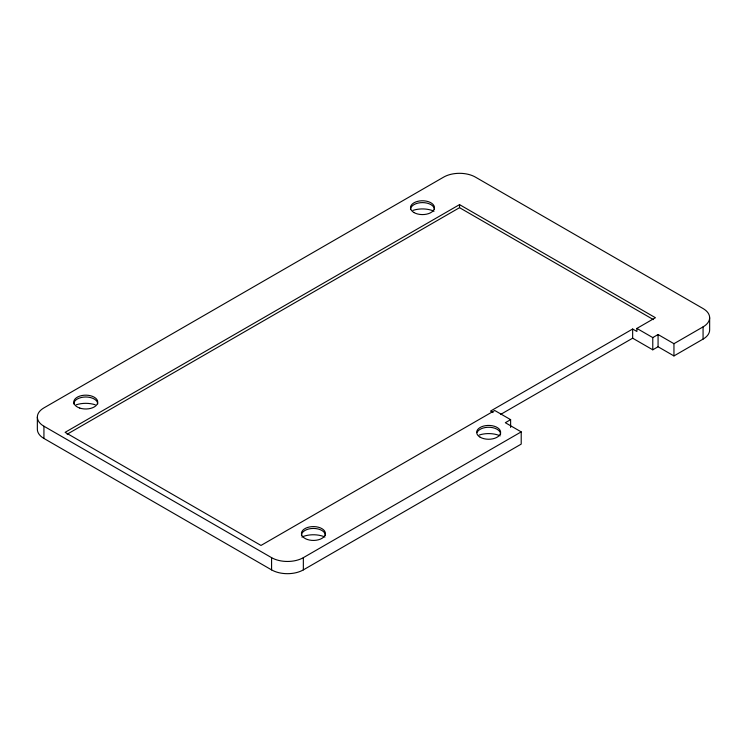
<?xml version="1.0" encoding="UTF-8"?>
<svg xmlns="http://www.w3.org/2000/svg" width="747" height="747" viewBox="0 0 747 747"><rect width="100%" height="100%" fill="white"/><g stroke="black" fill="none" stroke-linecap="round" stroke-linejoin="round"><path stroke-width="1.12" d="M493.048 412.568L490.508 411.093L632.653 329.025L636.892 331.472L636.892 328.419L655.418 317.718L459.536 204.622L65.11 432.345L260.992 545.441L494.738 410.486L510.621 419.655L510.621 427.433M67.127 434.231L459.536 207.675L653.401 319.604M500.583 414.445L632.653 338.195L652.775 349.811L658.07 346.757L673.953 355.927L703.067 339.11A22.466 12.97 0 0 0 709.65 329.941L709.65 317.718M510.621 419.655L505.327 422.709L521.21 431.878L521.21 444.11L303.347 569.886A22.466 12.97 0 0 1 271.581 569.886L43.933 438.452A22.466 12.97 0 0 1 37.35 429.282L37.35 417.059M636.892 328.419L652.775 337.588L658.07 334.525L673.953 343.695L703.067 326.887A22.466 12.97 0 0 0 703.067 308.548L475.419 177.114A22.466 12.97 0 0 0 443.653 177.114L43.933 407.89A22.466 12.97 0 0 0 43.933 426.229L43.933 438.452M43.933 426.229L271.581 557.664A22.466 12.97 0 0 0 303.347 557.664L521.21 431.878M703.067 326.887L703.067 339.11M673.953 343.695L673.953 355.927M658.07 334.525L658.07 346.757M652.775 337.588L652.775 349.811M632.653 329.025L632.653 338.195M459.536 204.622L459.536 207.675M303.347 557.664L303.347 569.886M271.581 557.664L271.581 569.886M479.144 435.062A19.02 10.981 0 0 1 500.229 435.856M412.96 210.393A19.02 10.981 0 0 1 434.054 211.196M301.835 537.028A19.02 10.981 0 0 1 324.982 537.028M76.241 404.799A19.02 10.981 0 0 1 95.261 404.799M477.081 432.382A11.98 6.919 0 0 1 490.219 427.321A11.98 6.919 0 0 1 500.63 434.175M410.495 209.515A11.98 6.919 0 0 1 422.475 202.596A11.98 6.919 0 0 1 434.455 209.515M301.433 535.347A11.98 6.919 0 0 1 313.413 528.437A11.98 6.919 0 0 1 325.393 535.347M73.776 403.912A11.98 6.919 0 0 1 85.756 396.993A11.98 6.919 0 0 1 97.736 403.912M480.181 437.228A11.98 6.919 0 0 0 500.219 434.128A11.98 6.919 0 0 0 485.55 425.659A11.98 6.919 0 0 0 480.181 437.228M414.006 212.568A11.98 6.919 0 0 0 434.044 209.468A11.98 6.919 0 0 0 419.375 200.999A11.98 6.919 0 0 0 414.006 212.568M307.419 539.502A11.98 6.919 0 0 0 325.393 533.517A11.98 6.919 0 0 0 307.419 527.522A11.98 6.919 0 0 0 307.419 539.502M79.761 408.067A11.98 6.919 0 0 0 97.736 402.082A11.98 6.919 0 0 0 79.761 396.087A11.98 6.919 0 0 0 79.761 408.067"/></g></svg>
